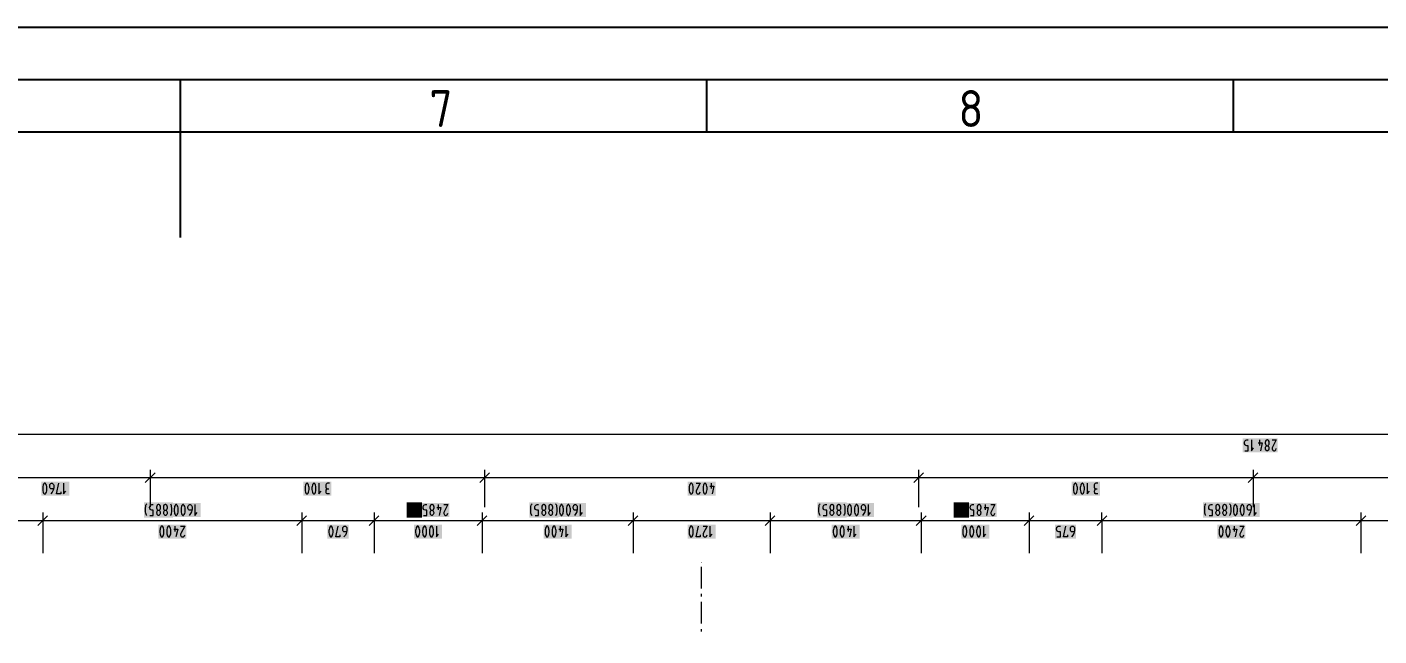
# Model space of a CAD drawing. Header units: millimetres. Extents: x 0 to 594, y 0 to 420.
# Drawn here: x 282.5 to 410.9, y 362.1 to 420 of the extents above; entities that cross this region are included whole.
import ezdxf

# ---------------------------------------------------------------- set-up
doc = ezdxf.new("R2010")
doc.units = ezdxf.units.MM
doc.header["$LTSCALE"] = 8
for name, color, linetype in [('035', 5, 'Continuous'), ('07', 7, 'Continuous'), ('PDF_Koty delkove', 7, 'Continuous'), ('PDF_Osy hlavni', 7, 'Continuous')]:
    doc.layers.add(name, color=color, linetype=linetype)
doc.styles.add('ISO Proportional', font='isocp.shx')

# ---------------------------------------------------------------- blocks, each defined once
blk = doc.blocks.new('IEC_border_a2')
at = {"layer": '035'}
for p, q in [((297, 415), (297, 410)), ((347, 415), (347, 410)), ((397, 415), (397, 410)), ((584, 410), (10, 410))]:
    blk.add_line(p, q, dxfattribs=at)
blk.add_lwpolyline([(0, 420), (594, 420), (594, 0), (0, 0)], close=True, dxfattribs=at)
at = {"layer": '07'}
blk.add_line((297, 410), (297, 400), dxfattribs=at)
blk.add_lwpolyline([(5, 415), (589, 415), (589, 5), (5, 5)], close=True, dxfattribs=at)
at = {"layer": '035', "style": 'ISO Proportional'}
for s, p in [('7', (320.67, 410.5)), ('8', (370.92, 410.5))]:
    blk.add_text(s, height=3.5, dxfattribs=at).set_placement(p)

msp = doc.modelspace()

# ---------------------------------------------------------------- linework, layer by layer
at = {"layer": 'PDF_Koty delkove', "lineweight": 18}
for points in [[(545.22, 381.27), (253.96, 381.27), (253.31, 381.27), (248.45, 381.27)], [(398.11, 379.73), (398.44, 379.73), (398.44, 380.21), (398.3, 380.21), (398.21, 380.24), (398.15, 380.3), (398.1, 380.38), (398.08, 380.45), (398.08, 380.52), (398.1, 380.59), (398.13, 380.65), (398.17, 380.71), (398.22, 380.74), (398.3, 380.76), (398.44, 380.76)], [(398.74, 380.76), (398.74, 379.73), (398.96, 380)], [(399.4, 380.48), (399.78, 380.48), (399.62, 379.73)], [(399.51, 380.76), (399.51, 380.24)], [(400.37, 380.14), (400.4, 380.07), (400.41, 380), (400.41, 379.94), (400.4, 379.87), (400.37, 379.8), (400.32, 379.75), (400.27, 379.73), (400.22, 379.73), (400.18, 379.75), (400.12, 379.8), (400.1, 379.87), (400.08, 379.94), (400.08, 380), (400.1, 380.07), (400.12, 380.14), (400.17, 380.19), (400.19, 380.21)], [(400.3, 380.21), (400.33, 380.19), (400.37, 380.14)], [(400.71, 380.76), (401.1, 380.76), (400.74, 380.07), (400.71, 380), (400.71, 379.9), (400.74, 379.83), (400.78, 379.78), (400.82, 379.75), (400.88, 379.73), (400.93, 379.73), (400.99, 379.75), (401.03, 379.78), (401.07, 379.83), (401.1, 379.94)], [(294.61, 377.62), (293.69, 376.7)], [(294.15, 377.93), (294.15, 377.16), (294.15, 376.39)], [(326.38, 377.62), (325.46, 376.7)], [(325.92, 377.93), (325.92, 377.16), (325.92, 376.39)], [(367.59, 377.62), (366.67, 376.7)], [(367.13, 377.93), (367.13, 377.16), (367.13, 376.39)], [(399.36, 377.62), (398.44, 376.7)], [(398.9, 377.93), (398.9, 377.16), (398.9, 376.39)], [(561.62, 377.16), (545.22, 377.16), (507.66, 377.16), (504.72, 377.16), (482.49, 377.16), (433.7, 377.16), (398.9, 377.16), (367.13, 377.16), (325.92, 377.16), (294.15, 377.16), (276.11, 377.16), (253.96, 377.16), (248.45, 377.16)], [(283.95, 376.24), (283.95, 376.04), (283.96, 375.93), (283.99, 375.81), (284.03, 375.71), (284.09, 375.64), (284.12, 375.63), (284.17, 375.63), (284.2, 375.64), (284.25, 375.71), (284.29, 375.81), (284.32, 375.93), (284.33, 376.04), (284.33, 376.24), (284.32, 376.34), (284.29, 376.46), (284.25, 376.56), (284.2, 376.63), (284.17, 376.65), (284.12, 376.65), (284.09, 376.63), (284.03, 376.56), (283.99, 376.46), (283.96, 376.34)], [(283.96, 376.34), (283.95, 376.24)], [(284.96, 376.1), (284.77, 376.1), (284.72, 376.12), (284.68, 376.15), (284.65, 376.19), (284.62, 376.24), (284.61, 376.31), (284.61, 376.45), (284.62, 376.51), (284.65, 376.56), (284.68, 376.6), (284.72, 376.63), (284.77, 376.65), (284.83, 376.65), (284.88, 376.63), (284.92, 376.6), (284.95, 376.56), (284.98, 376.51), (284.99, 376.45), (284.99, 376.21), (284.94, 375.97), (284.85, 375.8), (284.72, 375.63)], [(285.65, 375.83), (285.65, 375.63), (285.26, 375.63), (285.48, 376.65)], [(285.92, 376.65), (285.92, 375.63), (286.14, 375.9)], [(294.15, 377.16), (294.15, 376.8), (294.15, 374.37)], [(310.17, 376.65), (310.17, 375.63), (310.39, 375.9)], [(311.18, 376.65), (310.99, 376.65), (310.93, 376.62), (310.87, 376.56), (310.84, 376.48), (310.83, 376.41), (310.83, 376.34), (310.84, 376.26), (310.87, 376.19), (310.93, 376.14), (311.02, 376.1)], [(325.92, 377.16), (325.92, 376.8), (325.92, 374.37)], [(346, 376.65), (346.39, 376.65), (346.03, 375.97), (346, 375.9), (346, 375.8), (346.03, 375.73), (346.07, 375.68), (346.11, 375.64), (346.17, 375.63), (346.22, 375.63), (346.28, 375.64), (346.32, 375.68), (346.36, 375.73), (346.39, 375.83)], [(347.32, 376.38), (347.7, 376.38), (347.54, 375.63)], [(347.43, 376.65), (347.43, 376.14)], [(367.13, 377.16), (367.13, 376.8), (367.13, 374.37)], [(382.08, 375.64), (382.14, 375.71), (382.18, 375.81), (382.21, 375.93), (382.22, 376.04), (382.22, 376.24), (382.21, 376.34), (382.18, 376.46), (382.14, 376.56), (382.08, 376.63), (382.06, 376.65), (382, 376.65), (381.97, 376.63), (381.92, 376.56), (381.88, 376.46), (381.85, 376.34), (381.84, 376.24)], [(381.84, 376.24), (381.84, 376.04), (381.85, 375.93), (381.88, 375.81), (381.92, 375.71), (381.97, 375.64), (382, 375.63), (382.06, 375.63), (382.08, 375.64)], [(383.15, 376.65), (383.15, 375.63), (383.37, 375.9)], [(384.16, 376.65), (383.97, 376.65), (383.9, 376.62), (383.85, 376.56), (383.82, 376.48), (383.81, 376.41), (383.81, 376.34), (383.82, 376.26), (383.85, 376.19), (383.9, 376.14), (384, 376.1)], [(398.9, 377.16), (398.9, 376.8), (398.9, 374.37)], [(311.18, 375.63), (311.02, 375.63), (310.97, 375.64), (310.91, 375.68), (310.88, 375.73), (310.86, 375.83), (310.86, 375.9), (310.88, 376), (310.94, 376.07), (311.02, 376.1), (311.13, 376.1)], [(383.86, 375.73), (383.84, 375.83), (383.84, 375.9), (383.86, 376), (383.92, 376.07), (384, 376.1), (384.11, 376.1)], [(384.16, 375.63), (384, 375.63), (383.94, 375.64), (383.89, 375.68), (383.86, 375.73)], [(283.95, 373.85), (283.95, 373.08), (283.95, 372.31)], [(293.83, 373.59), (293.8, 373.62), (293.76, 373.69), (293.73, 373.8), (293.72, 373.93), (293.72, 374.27), (293.73, 374.44), (293.74, 374.55), (293.77, 374.62), (293.83, 374.68)], [(294.13, 373.59), (294.45, 373.59), (294.45, 374.07), (294.32, 374.07), (294.22, 374.1), (294.17, 374.15), (294.11, 374.24), (294.1, 374.31), (294.1, 374.38), (294.11, 374.44), (294.14, 374.51), (294.18, 374.56), (294.23, 374.6), (294.32, 374.62), (294.45, 374.62)], [(294.82, 373.66), (294.8, 373.73), (294.78, 373.8), (294.78, 373.86), (294.8, 373.93), (294.82, 374), (294.86, 374.05), (294.89, 374.07)], [(295, 374.07), (295.03, 374.05), (295.07, 374), (295.1, 373.93), (295.11, 373.86), (295.11, 373.8), (295.1, 373.73), (295.07, 373.66), (295.01, 373.61), (294.97, 373.59), (294.92, 373.59), (294.88, 373.61), (294.82, 373.66)], [(295.68, 374.05), (295.72, 374), (295.75, 373.93), (295.77, 373.86), (295.77, 373.8), (295.75, 373.73), (295.72, 373.66), (295.67, 373.61), (295.63, 373.59), (295.57, 373.59), (295.53, 373.61), (295.48, 373.66), (295.45, 373.73), (295.44, 373.8), (295.44, 373.86), (295.45, 373.93), (295.48, 374), (295.52, 374.05), (295.55, 374.07)], [(295.66, 374.07), (295.68, 374.05)], [(296.07, 374.68), (296.12, 374.62), (296.15, 374.55), (296.16, 374.44), (296.18, 374.27), (296.18, 373.93), (296.16, 373.8), (296.13, 373.69), (296.09, 373.62), (296.07, 373.59)], [(296.51, 373.68), (296.57, 373.61), (296.6, 373.59), (296.65, 373.59), (296.68, 373.61), (296.73, 373.68), (296.77, 373.78), (296.8, 373.9), (296.81, 374), (296.81, 374.2), (296.8, 374.31), (296.77, 374.43), (296.73, 374.53), (296.68, 374.6), (296.65, 374.62), (296.6, 374.62), (296.57, 374.6), (296.51, 374.53), (296.47, 374.43), (296.45, 374.31), (296.43, 374.2)], [(296.43, 374.2), (296.43, 374), (296.45, 373.9), (296.47, 373.78), (296.51, 373.68)], [(298.1, 374.07), (297.91, 374.07), (297.85, 374.09), (297.81, 374.12), (297.78, 374.15), (297.76, 374.2), (297.74, 374.27), (297.74, 374.41), (297.76, 374.48), (297.78, 374.53), (297.81, 374.56), (297.85, 374.6), (297.91, 374.62), (297.96, 374.62), (298.02, 374.6), (298.06, 374.56), (298.09, 374.53), (298.11, 374.48), (298.13, 374.41), (298.13, 374.17), (298.07, 373.93), (297.99, 373.76), (297.85, 373.59)], [(298.4, 374.62), (298.4, 373.59), (298.62, 373.86)], [(308.55, 373.85), (308.55, 373.08), (308.55, 372.31)], [(315.42, 373.85), (315.42, 373.08), (315.42, 372.31)], [(318.77, 373.59), (318.75, 373.62), (318.7, 373.69), (318.68, 373.8), (318.66, 373.93), (318.66, 374.27), (318.68, 374.44), (318.69, 374.55), (318.72, 374.62), (318.77, 374.68)], [(319.7, 374.68), (319.76, 374.62), (319.78, 374.55), (319.8, 374.44), (319.81, 374.27), (319.81, 373.93), (319.8, 373.8), (319.77, 373.69)], [(319.77, 373.69), (319.73, 373.62), (319.7, 373.59)], [(320.1, 373.59), (320.42, 373.59), (320.42, 374.07), (320.29, 374.07), (320.19, 374.1), (320.14, 374.15), (320.08, 374.24), (320.07, 374.31), (320.07, 374.38), (320.08, 374.44), (320.11, 374.51), (320.15, 374.56), (320.2, 374.6), (320.29, 374.62), (320.42, 374.62)], [(321.11, 374.31), (321.11, 374.38), (321.09, 374.46), (321.05, 374.55), (321, 374.6), (320.94, 374.62), (320.89, 374.62), (320.83, 374.6), (320.78, 374.55), (320.74, 374.46), (320.72, 374.38)], [(320.72, 374.38), (320.72, 374.31), (320.74, 374.22), (320.78, 374.14), (320.83, 374.09), (320.86, 374.07), (320.97, 374.07), (321, 374.09), (321.05, 374.14), (321.09, 374.22), (321.11, 374.31)], [(320.97, 374.07), (321, 374.05), (321.04, 374), (321.07, 373.93), (321.08, 373.86), (321.08, 373.8), (321.07, 373.73), (321.04, 373.66), (320.98, 373.61), (320.94, 373.59), (320.89, 373.59), (320.85, 373.61), (320.79, 373.66), (320.77, 373.73), (320.75, 373.8), (320.75, 373.86), (320.77, 373.93), (320.79, 374), (320.83, 374.05), (320.86, 374.07)], [(321.38, 374.34), (321.76, 374.34), (321.6, 373.59)], [(321.49, 374.62), (321.49, 374.1)], [(322.04, 374.62), (322.42, 374.62), (322.06, 373.93), (322.04, 373.86), (322.04, 373.76), (322.06, 373.69), (322.1, 373.64), (322.15, 373.61), (322.2, 373.59), (322.25, 373.59), (322.31, 373.61), (322.35, 373.64), (322.39, 373.69), (322.42, 373.8)], [(325.67, 373.85), (325.67, 373.08), (325.67, 372.31)], [(330.42, 373.59), (330.39, 373.62), (330.35, 373.69), (330.32, 373.8), (330.31, 373.93), (330.31, 374.27), (330.32, 374.44), (330.33, 374.55), (330.36, 374.62), (330.42, 374.68)], [(330.72, 373.59), (331.05, 373.59), (331.05, 374.07), (330.91, 374.07), (330.81, 374.1), (330.76, 374.15), (330.7, 374.24), (330.69, 374.31), (330.69, 374.38), (330.7, 374.44), (330.73, 374.51), (330.77, 374.56), (330.83, 374.6), (330.91, 374.62), (331.05, 374.62)], [(331.72, 374.46), (331.67, 374.55), (331.62, 374.6), (331.56, 374.62), (331.51, 374.62), (331.46, 374.6), (331.4, 374.55), (331.36, 374.46), (331.35, 374.38)], [(331.35, 374.38), (331.35, 374.31), (331.36, 374.22), (331.4, 374.14), (331.46, 374.09), (331.48, 374.07), (331.59, 374.07), (331.62, 374.09), (331.67, 374.14), (331.72, 374.22), (331.73, 374.31), (331.73, 374.38), (331.72, 374.46)], [(331.59, 374.07), (331.62, 374.05), (331.66, 374), (331.69, 373.93), (331.7, 373.86), (331.7, 373.8), (331.69, 373.73), (331.66, 373.66), (331.61, 373.61), (331.56, 373.59), (331.51, 373.59), (331.47, 373.61), (331.41, 373.66), (331.39, 373.73), (331.37, 373.8), (331.37, 373.86), (331.39, 373.93), (331.41, 374), (331.46, 374.05), (331.48, 374.07)], [(332, 374.31), (332.02, 374.22), (332.06, 374.14), (332.11, 374.09), (332.14, 374.07), (332.25, 374.07), (332.28, 374.09), (332.33, 374.14), (332.37, 374.22), (332.39, 374.31), (332.39, 374.38), (332.37, 374.46), (332.33, 374.55), (332.28, 374.6), (332.22, 374.62), (332.17, 374.62), (332.11, 374.6), (332.06, 374.55), (332.02, 374.46), (332, 374.38)], [(332, 374.38), (332, 374.31)], [(332.25, 374.07), (332.28, 374.05), (332.32, 374), (332.34, 373.93), (332.36, 373.86), (332.36, 373.8), (332.34, 373.73), (332.32, 373.66), (332.26, 373.61), (332.22, 373.59), (332.17, 373.59), (332.13, 373.61), (332.07, 373.66), (332.04, 373.73), (332.03, 373.8), (332.03, 373.86), (332.04, 373.93), (332.07, 374), (332.11, 374.05), (332.14, 374.07)], [(332.66, 374.68), (332.71, 374.62), (332.74, 374.55), (332.75, 374.44), (332.77, 374.27), (332.77, 373.93), (332.75, 373.8), (332.73, 373.69), (332.69, 373.62), (332.66, 373.59)], [(333.93, 373.61), (333.98, 373.68), (334.02, 373.78), (334.05, 373.9), (334.06, 374), (334.06, 374.2), (334.05, 374.31), (334.02, 374.43), (333.98, 374.53), (333.93, 374.6), (333.9, 374.62), (333.84, 374.62), (333.82, 374.6), (333.76, 374.53), (333.72, 374.43), (333.69, 374.31), (333.68, 374.2)], [(333.68, 374.2), (333.68, 374), (333.69, 373.9), (333.72, 373.78), (333.76, 373.68), (333.82, 373.61), (333.84, 373.59), (333.9, 373.59), (333.93, 373.61)], [(334.69, 374.07), (334.5, 374.07), (334.44, 374.09), (334.4, 374.12), (334.38, 374.15), (334.35, 374.2), (334.34, 374.27), (334.34, 374.41), (334.35, 374.48), (334.38, 374.53), (334.4, 374.56), (334.44, 374.6), (334.5, 374.62), (334.55, 374.62), (334.61, 374.6), (334.65, 374.56), (334.68, 374.53), (334.7, 374.48), (334.72, 374.41), (334.72, 374.17), (334.66, 373.93), (334.58, 373.76), (334.44, 373.59)], [(334.99, 374.62), (334.99, 373.59), (335.21, 373.86)], [(340.02, 373.85), (340.02, 373.08), (340.02, 372.31)], [(353.03, 373.85), (353.03, 373.08), (353.03, 372.31)], [(357.78, 373.59), (357.76, 373.62), (357.72, 373.69), (357.69, 373.8), (357.67, 373.93), (357.67, 374.27), (357.69, 374.44), (357.7, 374.55), (357.73, 374.62), (357.78, 374.68)], [(358.08, 373.59), (358.41, 373.59), (358.41, 374.07), (358.28, 374.07), (358.18, 374.1), (358.13, 374.15), (358.07, 374.24), (358.06, 374.31), (358.06, 374.38), (358.07, 374.44), (358.1, 374.51), (358.14, 374.56), (358.19, 374.6), (358.28, 374.62), (358.41, 374.62)], [(358.96, 374.07), (358.99, 374.05), (359.03, 374), (359.05, 373.93), (359.07, 373.86), (359.07, 373.8), (359.05, 373.73), (359.03, 373.66), (358.97, 373.61), (358.93, 373.59), (358.88, 373.59), (358.84, 373.61), (358.78, 373.66), (358.75, 373.73), (358.74, 373.8), (358.74, 373.86), (358.75, 373.93), (358.78, 374), (358.82, 374.05), (358.85, 374.07)], [(359.63, 373.61), (359.59, 373.59), (359.53, 373.59), (359.49, 373.61), (359.44, 373.66), (359.41, 373.73), (359.4, 373.8), (359.4, 373.86), (359.41, 373.93), (359.44, 374), (359.48, 374.05), (359.51, 374.07)], [(359.62, 374.07), (359.64, 374.05), (359.68, 374), (359.71, 373.93), (359.72, 373.86), (359.72, 373.8), (359.71, 373.73), (359.68, 373.66), (359.63, 373.61)], [(360.03, 374.68), (360.08, 374.62), (360.11, 374.55), (360.12, 374.44), (360.14, 374.27), (360.14, 373.93), (360.12, 373.8), (360.09, 373.69), (360.05, 373.62), (360.03, 373.59)], [(360.76, 373.9), (360.77, 374), (360.77, 374.2), (360.76, 374.31), (360.73, 374.43), (360.69, 374.53), (360.64, 374.6), (360.61, 374.62), (360.56, 374.62), (360.53, 374.6), (360.47, 374.53), (360.43, 374.43), (360.41, 374.31), (360.39, 374.2)], [(360.39, 374.2), (360.39, 374), (360.41, 373.9), (360.43, 373.78), (360.47, 373.68), (360.53, 373.61), (360.56, 373.59), (360.61, 373.59), (360.64, 373.61), (360.69, 373.68), (360.73, 373.78), (360.76, 373.9)], [(361.7, 374.41), (361.72, 374.48), (361.74, 374.53), (361.77, 374.56), (361.81, 374.6), (361.87, 374.62), (361.92, 374.62), (361.98, 374.6), (362.02, 374.56), (362.04, 374.53), (362.07, 374.48), (362.09, 374.41), (362.09, 374.17), (362.03, 373.93), (361.95, 373.76), (361.81, 373.59)], [(362.06, 374.07), (361.87, 374.07), (361.81, 374.09), (361.77, 374.12), (361.74, 374.15), (361.72, 374.2), (361.7, 374.27), (361.7, 374.41)], [(362.36, 374.62), (362.36, 373.59), (362.58, 373.86)], [(367.38, 373.85), (367.38, 373.08), (367.38, 372.31)], [(370.74, 373.59), (370.71, 373.62), (370.67, 373.69), (370.64, 373.8), (370.63, 373.93), (370.63, 374.27), (370.64, 374.44), (370.66, 374.55), (370.69, 374.62), (370.74, 374.68)], [(371.67, 374.68), (371.72, 374.62), (371.75, 374.55), (371.77, 374.44), (371.78, 374.27)], [(371.78, 374.27), (371.78, 373.93), (371.77, 373.8), (371.74, 373.69), (371.7, 373.62), (371.67, 373.59)], [(372.06, 373.59), (372.39, 373.59), (372.39, 374.07), (372.25, 374.07), (372.16, 374.1), (372.1, 374.15), (372.05, 374.24), (372.04, 374.31), (372.04, 374.38), (372.05, 374.44), (372.08, 374.51), (372.12, 374.56), (372.17, 374.6), (372.25, 374.62), (372.39, 374.62)], [(372.96, 374.09), (373.02, 374.14), (373.06, 374.22), (373.07, 374.31), (373.07, 374.38), (373.06, 374.46), (373.02, 374.55), (372.96, 374.6), (372.91, 374.62), (372.86, 374.62), (372.8, 374.6), (372.75, 374.55), (372.71, 374.46), (372.69, 374.38)], [(372.69, 374.38), (372.69, 374.31), (372.71, 374.22), (372.75, 374.14), (372.8, 374.09), (372.83, 374.07), (372.94, 374.07), (372.96, 374.09)], [(372.94, 374.07), (372.96, 374.05), (373.01, 374), (373.03, 373.93), (373.05, 373.86), (373.05, 373.8), (373.03, 373.73), (373.01, 373.66), (372.95, 373.61), (372.91, 373.59), (372.86, 373.59), (372.81, 373.61), (372.76, 373.66), (372.73, 373.73), (372.72, 373.8), (372.72, 373.86), (372.73, 373.93), (372.76, 374), (372.8, 374.05), (372.83, 374.07)], [(373.35, 374.34), (373.73, 374.34), (373.57, 373.59)], [(373.46, 374.62), (373.46, 374.1)], [(374, 374.62), (374.39, 374.62), (374.03, 373.93), (374, 373.86), (374, 373.76), (374.03, 373.69), (374.07, 373.64), (374.11, 373.61), (374.17, 373.59), (374.22, 373.59), (374.28, 373.61), (374.32, 373.64), (374.36, 373.69), (374.39, 373.8)], [(377.63, 373.85), (377.63, 373.08), (377.63, 372.31)], [(384.55, 373.08), (384.55, 373.85)], [(394.43, 373.59), (394.4, 373.62), (394.36, 373.69), (394.33, 373.8), (394.32, 373.93), (394.32, 374.27), (394.33, 374.44), (394.35, 374.55), (394.37, 374.62), (394.43, 374.68)], [(394.73, 373.59), (395.06, 373.59), (395.06, 374.07), (394.92, 374.07), (394.82, 374.1), (394.77, 374.15), (394.71, 374.24), (394.7, 374.31), (394.7, 374.38), (394.71, 374.44)], [(394.71, 374.44), (394.74, 374.51), (394.78, 374.56), (394.84, 374.6), (394.92, 374.62), (395.06, 374.62)], [(395.6, 374.07), (395.63, 374.05), (395.67, 374), (395.7, 373.93), (395.71, 373.86), (395.71, 373.8), (395.7, 373.73), (395.67, 373.66), (395.62, 373.61), (395.58, 373.59), (395.52, 373.59), (395.48, 373.61), (395.43, 373.66), (395.4, 373.73), (395.38, 373.8), (395.38, 373.86), (395.4, 373.93), (395.43, 374), (395.47, 374.05), (395.49, 374.07)], [(396.26, 374.07), (396.29, 374.05), (396.33, 374), (396.35, 373.93), (396.37, 373.86), (396.37, 373.8), (396.35, 373.73), (396.33, 373.66), (396.27, 373.61), (396.23, 373.59), (396.18, 373.59), (396.14, 373.61), (396.08, 373.66), (396.05, 373.73), (396.04, 373.8), (396.04, 373.86), (396.05, 373.93), (396.08, 374)], [(396.08, 374), (396.12, 374.05), (396.15, 374.07)], [(396.67, 374.68), (396.72, 374.62), (396.75, 374.55), (396.76, 374.44), (396.78, 374.27), (396.78, 373.93), (396.76, 373.8), (396.74, 373.69), (396.7, 373.62), (396.67, 373.59)], [(397.03, 374.2), (397.03, 374), (397.05, 373.9), (397.08, 373.78), (397.12, 373.68), (397.17, 373.61), (397.2, 373.59), (397.25, 373.59), (397.28, 373.61), (397.33, 373.68), (397.38, 373.78), (397.4, 373.9), (397.42, 374), (397.42, 374.2), (397.4, 374.31), (397.38, 374.43), (397.33, 374.53), (397.28, 374.6), (397.25, 374.62), (397.2, 374.62), (397.17, 374.6)], [(397.17, 374.6), (397.12, 374.53), (397.08, 374.43), (397.05, 374.31), (397.03, 374.2)], [(398.7, 374.07), (398.51, 374.07), (398.46, 374.09), (398.41, 374.12), (398.39, 374.15), (398.36, 374.2), (398.35, 374.27), (398.35, 374.41), (398.36, 374.48), (398.39, 374.53), (398.41, 374.56), (398.46, 374.6), (398.51, 374.62), (398.56, 374.62), (398.62, 374.6), (398.66, 374.56), (398.69, 374.53)], [(398.69, 374.53), (398.72, 374.48), (398.73, 374.41), (398.73, 374.17), (398.67, 373.93), (398.59, 373.76), (398.46, 373.59)], [(399, 374.62), (399, 373.59), (399.22, 373.86)], [(409.15, 373.85), (409.15, 373.08), (409.15, 372.31)], [(419.35, 373.08), (409.15, 373.08), (384.55, 373.08), (377.63, 373.08), (367.38, 373.08), (353.03, 373.08), (340.02, 373.08), (325.67, 373.08), (315.42, 373.08), (308.55, 373.08), (283.95, 373.08), (273.96, 373.08), (255.51, 373.08), (253.96, 373.08), (248.45, 373.08)], [(284.41, 373.54), (283.49, 372.62)], [(283.95, 373.08), (283.95, 372.72), (283.95, 370)], [(296.5, 372.57), (296.5, 372.05)], [(297.04, 372.57), (297.43, 372.57), (297.07, 371.88), (297.04, 371.81), (297.04, 371.71), (297.07, 371.64), (297.11, 371.59), (297.15, 371.56), (297.21, 371.54), (297.26, 371.54), (297.32, 371.56), (297.36, 371.59), (297.4, 371.64), (297.43, 371.75)], [(309.01, 373.54), (308.09, 372.62)], [(308.55, 373.08), (308.55, 372.72), (308.55, 370)], [(312.17, 371.75), (312.17, 371.54), (311.79, 371.54), (312.01, 372.57)], [(312.8, 372.02), (312.61, 372.02), (312.56, 372.04), (312.52, 372.07), (312.49, 372.1), (312.46, 372.16), (312.45, 372.22), (312.45, 372.36), (312.46, 372.43), (312.49, 372.48), (312.52, 372.51), (312.56, 372.55), (312.61, 372.57), (312.67, 372.57), (312.72, 372.55), (312.76, 372.51)], [(312.76, 372.51), (312.79, 372.48), (312.82, 372.43), (312.83, 372.36), (312.83, 372.12), (312.78, 371.88), (312.69, 371.71), (312.56, 371.54)], [(315.88, 373.54), (314.96, 372.62)], [(315.42, 373.08), (315.42, 372.72), (315.42, 370)], [(321.34, 372.57), (321.34, 371.54), (321.55, 371.81)], [(326.13, 373.54), (325.21, 372.62)], [(325.67, 373.08), (325.67, 372.72), (325.67, 370)], [(331.83, 371.54), (331.88, 371.54), (331.91, 371.56), (331.96, 371.63), (332.01, 371.73), (332.03, 371.85), (332.05, 371.95), (332.05, 372.16), (332.03, 372.26), (332.01, 372.38), (331.96, 372.48), (331.91, 372.55), (331.88, 372.57), (331.83, 372.57), (331.8, 372.55), (331.75, 372.48), (331.71, 372.38), (331.68, 372.26), (331.66, 372.16)], [(333.09, 372.57), (333.09, 372.05)], [(333.64, 372.57), (333.64, 371.54), (333.85, 371.81)], [(340.48, 373.54), (339.56, 372.62)], [(340.02, 373.08), (340.02, 372.72), (340.02, 370)], [(345.65, 371.63), (345.69, 371.73), (345.72, 371.85), (345.73, 371.95), (345.73, 372.16), (345.72, 372.26), (345.69, 372.38), (345.65, 372.48), (345.59, 372.55), (345.57, 372.57), (345.51, 372.57), (345.48, 372.55), (345.43, 372.48), (345.39, 372.38), (345.36, 372.26), (345.35, 372.16)], [(346.39, 371.75), (346.39, 371.54), (346, 371.54), (346.22, 372.57)], [(346.66, 372.57), (347.05, 372.57), (346.69, 371.88), (346.66, 371.81), (346.66, 371.71), (346.69, 371.64), (346.73, 371.59), (346.77, 371.56), (346.83, 371.54), (346.88, 371.54), (346.94, 371.56), (346.98, 371.59), (347.02, 371.64), (347.05, 371.75)], [(347.32, 372.57), (347.32, 371.54), (347.54, 371.81)], [(353.49, 373.54), (352.57, 372.62)], [(353.03, 373.08), (353.03, 372.72), (353.03, 370)], [(359.91, 371.54), (359.93, 371.56), (359.99, 371.63), (360.03, 371.73), (360.06, 371.85), (360.07, 371.95), (360.07, 372.16), (360.06, 372.26), (360.03, 372.38), (359.99, 372.48), (359.93, 372.55), (359.91, 372.57), (359.85, 372.57), (359.82, 372.55), (359.77, 372.48), (359.73, 372.38), (359.7, 372.26), (359.69, 372.16)], [(360.45, 372.57), (360.45, 372.05)], [(361, 372.57), (361, 371.54), (361.22, 371.81)], [(367.84, 373.54), (366.92, 372.62)], [(367.38, 373.08), (367.38, 372.72), (367.38, 370)], [(371.99, 372.16), (371.99, 371.95), (372, 371.85), (372.03, 371.73), (372.07, 371.63), (372.12, 371.56), (372.15, 371.54), (372.21, 371.54), (372.23, 371.56), (372.29, 371.63), (372.33, 371.73), (372.36, 371.85), (372.37, 371.95), (372.37, 372.16), (372.36, 372.26), (372.33, 372.38), (372.29, 372.48), (372.23, 372.55), (372.21, 372.57), (372.15, 372.57), (372.12, 372.55), (372.07, 372.48)], [(372.07, 372.48), (372.03, 372.38), (372, 372.26), (371.99, 372.16)], [(373.3, 372.57), (373.3, 371.54), (373.52, 371.81)], [(378.09, 373.54), (377.17, 372.62)], [(377.63, 373.08), (377.63, 372.72), (377.63, 370)], [(380.27, 371.54), (380.6, 371.54), (380.6, 372.02), (380.46, 372.02), (380.37, 372.05), (380.31, 372.1), (380.26, 372.19), (380.24, 372.26), (380.24, 372.33), (380.26, 372.39), (380.28, 372.46), (380.33, 372.51), (380.38, 372.55), (380.46, 372.57), (380.6, 372.57)], [(381.28, 371.75), (381.28, 371.54), (380.9, 371.54), (381.12, 372.57)], [(381.91, 372.02), (381.72, 372.02), (381.67, 372.04), (381.63, 372.07), (381.6, 372.1), (381.57, 372.16), (381.56, 372.22), (381.56, 372.36), (381.57, 372.43), (381.6, 372.48), (381.63, 372.51), (381.67, 372.55), (381.72, 372.57), (381.78, 372.57), (381.83, 372.55), (381.87, 372.51), (381.9, 372.48), (381.93, 372.43), (381.94, 372.36), (381.94, 372.12), (381.89, 371.88), (381.8, 371.71), (381.67, 371.54)], [(385.01, 373.54), (384.09, 372.62)], [(384.55, 373.08), (384.55, 372.31)], [(384.55, 373.08), (384.55, 372.72), (384.55, 370)], [(396.33, 372.16), (396.33, 371.95), (396.35, 371.85), (396.37, 371.73), (396.41, 371.63), (396.47, 371.56), (396.5, 371.54), (396.55, 371.54), (396.58, 371.56), (396.63, 371.63), (396.67, 371.73), (396.7, 371.85), (396.72, 371.95), (396.72, 372.16), (396.7, 372.26), (396.67, 372.38), (396.63, 372.48), (396.58, 372.55), (396.55, 372.57), (396.5, 372.57), (396.47, 372.55), (396.41, 372.48), (396.37, 372.38), (396.35, 372.26), (396.33, 372.16)], [(397.1, 372.57), (397.1, 372.05)], [(397.65, 372.57), (398.03, 372.57), (397.67, 371.88), (397.65, 371.81), (397.65, 371.71), (397.67, 371.64), (397.71, 371.59), (397.75, 371.56), (397.81, 371.54), (397.86, 371.54), (397.92, 371.56), (397.96, 371.59), (398, 371.64), (398.03, 371.75)], [(409.61, 373.54), (408.69, 372.62)], [(409.15, 373.08), (409.15, 372.72), (409.15, 370)], [(296.39, 372.29), (296.77, 372.29), (296.6, 371.54)], [(331.66, 372.16), (331.66, 371.95), (331.68, 371.85), (331.71, 371.73), (331.75, 371.63), (331.8, 371.56), (331.83, 371.54)], [(332.98, 372.29), (333.36, 372.29), (333.2, 371.54)], [(345.35, 372.16), (345.35, 371.95), (345.36, 371.85), (345.39, 371.73), (345.43, 371.63), (345.48, 371.56), (345.51, 371.54), (345.57, 371.54), (345.59, 371.56), (345.65, 371.63)], [(359.69, 372.16), (359.69, 371.95), (359.7, 371.85), (359.73, 371.73), (359.77, 371.63), (359.82, 371.56), (359.85, 371.54), (359.91, 371.54)], [(360.35, 372.29), (360.73, 372.29), (360.56, 371.54)], [(396.99, 372.29), (397.37, 372.29), (397.21, 371.54)]]:
    msp.add_lwpolyline(points, dxfattribs=at)
for points in [[(400.06, 380.52), (400.06, 380.45), (400.07, 380.36), (400.11, 380.28), (400.17, 380.23), (400.19, 380.21), (400.3, 380.21), (400.33, 380.23), (400.38, 380.28), (400.43, 380.36), (400.44, 380.45), (400.44, 380.52), (400.43, 380.6), (400.38, 380.69), (400.33, 380.74), (400.27, 380.76), (400.22, 380.76), (400.17, 380.74), (400.11, 380.69), (400.07, 380.6)], [(308.86, 376.24), (308.86, 376.04), (308.87, 375.93), (308.9, 375.81), (308.94, 375.71), (308.99, 375.64), (309.02, 375.63), (309.08, 375.63), (309.1, 375.64), (309.16, 375.71), (309.2, 375.81), (309.23, 375.93), (309.24, 376.04), (309.24, 376.24), (309.23, 376.34), (309.2, 376.46), (309.16, 376.56), (309.1, 376.63), (309.08, 376.65), (309.02, 376.65), (308.99, 376.63), (308.94, 376.56), (308.9, 376.46), (308.87, 376.34)], [(309.52, 376.24), (309.52, 376.04), (309.53, 375.93), (309.56, 375.81), (309.6, 375.71), (309.65, 375.64), (309.68, 375.63), (309.73, 375.63), (309.76, 375.64), (309.82, 375.71), (309.86, 375.81), (309.88, 375.93), (309.9, 376.04), (309.9, 376.24), (309.88, 376.34), (309.86, 376.46), (309.82, 376.56), (309.76, 376.63), (309.73, 376.65), (309.68, 376.65), (309.65, 376.63), (309.6, 376.56), (309.56, 376.46), (309.53, 376.34)], [(345.35, 376.24), (345.35, 376.04), (345.36, 375.93), (345.39, 375.81), (345.43, 375.71), (345.48, 375.64), (345.51, 375.63), (345.57, 375.63), (345.59, 375.64), (345.65, 375.71), (345.69, 375.81), (345.72, 375.93), (345.73, 376.04), (345.73, 376.24), (345.72, 376.34), (345.69, 376.46), (345.65, 376.56), (345.59, 376.63), (345.57, 376.65), (345.51, 376.65), (345.48, 376.63), (345.43, 376.56), (345.39, 376.46), (345.36, 376.34)], [(346.66, 376.24), (346.66, 376.04), (346.68, 375.93), (346.7, 375.81), (346.74, 375.71), (346.8, 375.64), (346.83, 375.63), (346.88, 375.63), (346.91, 375.64), (346.96, 375.71), (347, 375.81), (347.03, 375.93), (347.05, 376.04), (347.05, 376.24), (347.03, 376.34), (347, 376.46), (346.96, 376.56), (346.91, 376.63), (346.88, 376.65), (346.83, 376.65), (346.8, 376.63), (346.74, 376.56), (346.7, 376.46), (346.68, 376.34)], [(382.49, 376.24), (382.49, 376.04), (382.51, 375.93), (382.54, 375.81), (382.58, 375.71), (382.63, 375.64), (382.66, 375.63), (382.71, 375.63), (382.74, 375.64), (382.79, 375.71), (382.84, 375.81), (382.86, 375.93), (382.88, 376.04), (382.88, 376.24), (382.86, 376.34), (382.84, 376.46), (382.79, 376.56), (382.74, 376.63), (382.71, 376.65), (382.66, 376.65), (382.63, 376.63), (382.58, 376.56), (382.54, 376.46), (382.51, 376.34)], [(294.75, 374.38), (294.75, 374.31), (294.77, 374.22), (294.81, 374.14), (294.86, 374.09), (294.89, 374.07), (295, 374.07), (295.03, 374.09), (295.08, 374.14), (295.12, 374.22), (295.14, 374.31), (295.14, 374.38), (295.12, 374.46), (295.08, 374.55), (295.03, 374.6), (294.97, 374.62), (294.92, 374.62), (294.86, 374.6), (294.81, 374.55), (294.77, 374.46)], [(295.41, 374.38), (295.41, 374.31), (295.42, 374.22), (295.46, 374.14), (295.52, 374.09), (295.55, 374.07), (295.66, 374.07), (295.68, 374.09), (295.74, 374.14), (295.78, 374.22), (295.79, 374.31), (295.79, 374.38), (295.78, 374.46), (295.74, 374.55), (295.68, 374.6), (295.63, 374.62), (295.57, 374.62), (295.52, 374.6), (295.46, 374.55), (295.42, 374.46)], [(297.09, 374.2), (297.09, 374), (297.1, 373.9), (297.13, 373.78), (297.17, 373.68), (297.22, 373.61), (297.25, 373.59), (297.31, 373.59), (297.33, 373.61), (297.39, 373.68), (297.43, 373.78), (297.46, 373.9), (297.47, 374), (297.47, 374.2), (297.46, 374.31), (297.43, 374.43), (297.39, 374.53), (297.33, 374.6), (297.31, 374.62), (297.25, 374.62), (297.22, 374.6), (297.17, 374.53), (297.13, 374.43), (297.1, 374.31)], [(319.05, 374.2), (319.05, 374), (319.06, 373.9), (319.09, 373.78), (319.13, 373.68), (319.18, 373.61), (319.21, 373.59), (319.26, 373.59), (319.29, 373.61), (319.35, 373.68), (319.39, 373.78), (319.42, 373.9), (319.43, 374), (319.43, 374.2), (319.42, 374.31), (319.39, 374.43), (319.35, 374.53), (319.29, 374.6), (319.26, 374.62), (319.21, 374.62), (319.18, 374.6), (319.13, 374.53), (319.09, 374.43), (319.06, 374.31)], [(333.02, 374.2), (333.02, 374), (333.04, 373.9), (333.06, 373.78), (333.11, 373.68), (333.16, 373.61), (333.19, 373.59), (333.24, 373.59), (333.27, 373.61), (333.32, 373.68), (333.37, 373.78), (333.39, 373.9), (333.41, 374), (333.41, 374.2), (333.39, 374.31), (333.37, 374.43), (333.32, 374.53), (333.27, 374.6), (333.24, 374.62), (333.19, 374.62), (333.16, 374.6), (333.11, 374.53), (333.06, 374.43), (333.04, 374.31)], [(358.71, 374.38), (358.71, 374.31), (358.73, 374.22), (358.77, 374.14), (358.82, 374.09), (358.85, 374.07), (358.96, 374.07), (358.99, 374.09), (359.04, 374.14), (359.08, 374.22), (359.1, 374.31), (359.1, 374.38), (359.08, 374.46), (359.04, 374.55), (358.99, 374.6), (358.93, 374.62), (358.88, 374.62), (358.82, 374.6), (358.77, 374.55), (358.73, 374.46)], [(359.37, 374.38), (359.37, 374.31), (359.38, 374.22), (359.42, 374.14), (359.48, 374.09), (359.51, 374.07), (359.62, 374.07), (359.64, 374.09), (359.7, 374.14), (359.74, 374.22), (359.75, 374.31), (359.75, 374.38), (359.74, 374.46), (359.7, 374.55), (359.64, 374.6), (359.59, 374.62), (359.53, 374.62), (359.48, 374.6), (359.42, 374.55), (359.38, 374.46)], [(361.05, 374.2), (361.05, 374), (361.06, 373.9), (361.09, 373.78), (361.13, 373.68), (361.18, 373.61), (361.21, 373.59), (361.27, 373.59), (361.29, 373.61), (361.35, 373.68), (361.39, 373.78), (361.42, 373.9), (361.43, 374), (361.43, 374.2), (361.42, 374.31), (361.39, 374.43), (361.35, 374.53), (361.29, 374.6), (361.27, 374.62), (361.21, 374.62), (361.18, 374.6), (361.13, 374.53), (361.09, 374.43), (361.06, 374.31)], [(371.01, 374.2), (371.01, 374), (371.03, 373.9), (371.05, 373.78), (371.1, 373.68), (371.15, 373.61), (371.18, 373.59), (371.23, 373.59), (371.26, 373.61), (371.31, 373.68), (371.35, 373.78), (371.38, 373.9), (371.4, 374), (371.4, 374.2), (371.38, 374.31), (371.35, 374.43), (371.31, 374.53), (371.26, 374.6), (371.23, 374.62), (371.18, 374.62), (371.15, 374.6), (371.1, 374.53), (371.05, 374.43), (371.03, 374.31)], [(395.36, 374.38), (395.36, 374.31), (395.37, 374.22), (395.41, 374.14), (395.47, 374.09), (395.49, 374.07), (395.6, 374.07), (395.63, 374.09), (395.69, 374.14), (395.73, 374.22), (395.74, 374.31), (395.74, 374.38), (395.73, 374.46), (395.69, 374.55), (395.63, 374.6), (395.58, 374.62), (395.52, 374.62), (395.47, 374.6), (395.41, 374.55), (395.37, 374.46)], [(396.01, 374.38), (396.01, 374.31), (396.03, 374.22), (396.07, 374.14), (396.12, 374.09), (396.15, 374.07), (396.26, 374.07), (396.29, 374.09), (396.34, 374.14), (396.38, 374.22), (396.4, 374.31), (396.4, 374.38), (396.38, 374.46), (396.34, 374.55), (396.29, 374.6), (396.23, 374.62), (396.18, 374.62), (396.12, 374.6), (396.07, 374.55), (396.03, 374.46)], [(397.69, 374.2), (397.69, 374), (397.7, 373.9), (397.73, 373.78), (397.77, 373.68), (397.83, 373.61), (397.85, 373.59), (397.91, 373.59), (397.94, 373.61), (397.99, 373.68), (398.03, 373.78), (398.06, 373.9), (398.07, 374), (398.07, 374.2), (398.06, 374.31), (398.03, 374.43), (397.99, 374.53), (397.94, 374.6), (397.91, 374.62), (397.85, 374.62), (397.83, 374.6), (397.77, 374.53), (397.73, 374.43), (397.7, 374.31)], [(295.07, 372.16), (295.07, 371.95), (295.09, 371.85), (295.11, 371.73), (295.15, 371.63), (295.21, 371.56), (295.24, 371.54), (295.29, 371.54), (295.32, 371.56), (295.37, 371.63), (295.41, 371.73), (295.44, 371.85), (295.46, 371.95), (295.46, 372.16), (295.44, 372.26), (295.41, 372.38), (295.37, 372.48), (295.32, 372.55), (295.29, 372.57), (295.24, 372.57), (295.21, 372.55), (295.15, 372.48), (295.11, 372.38), (295.09, 372.26)], [(295.73, 372.16), (295.73, 371.95), (295.74, 371.85), (295.77, 371.73), (295.81, 371.63), (295.87, 371.56), (295.89, 371.54), (295.95, 371.54), (295.98, 371.56), (296.03, 371.63), (296.07, 371.73), (296.1, 371.85), (296.11, 371.95), (296.11, 372.16), (296.1, 372.26), (296.07, 372.38), (296.03, 372.48), (295.98, 372.55), (295.95, 372.57), (295.89, 372.57), (295.87, 372.55), (295.81, 372.48), (295.77, 372.38), (295.74, 372.26)], [(311.13, 372.16), (311.13, 371.95), (311.15, 371.85), (311.18, 371.73), (311.22, 371.63), (311.27, 371.56), (311.3, 371.54), (311.35, 371.54), (311.38, 371.56), (311.43, 371.63), (311.48, 371.73), (311.5, 371.85), (311.52, 371.95), (311.52, 372.16), (311.5, 372.26), (311.48, 372.38), (311.43, 372.48), (311.38, 372.55), (311.35, 372.57), (311.3, 372.57), (311.27, 372.55), (311.22, 372.48), (311.18, 372.38), (311.15, 372.26)], [(319.36, 372.16), (319.36, 371.95), (319.38, 371.85), (319.41, 371.73), (319.45, 371.63), (319.5, 371.56), (319.53, 371.54), (319.58, 371.54), (319.61, 371.56), (319.66, 371.63), (319.71, 371.73), (319.73, 371.85), (319.75, 371.95), (319.75, 372.16), (319.73, 372.26), (319.71, 372.38), (319.66, 372.48), (319.61, 372.55), (319.58, 372.57), (319.53, 372.57), (319.5, 372.55), (319.45, 372.48), (319.41, 372.38), (319.38, 372.26)], [(320.02, 372.16), (320.02, 371.95), (320.04, 371.85), (320.06, 371.73), (320.1, 371.63), (320.16, 371.56), (320.19, 371.54), (320.24, 371.54), (320.27, 371.56), (320.32, 371.63), (320.36, 371.73), (320.39, 371.85), (320.4, 371.95), (320.4, 372.16), (320.39, 372.26), (320.36, 372.38), (320.32, 372.48), (320.27, 372.55), (320.24, 372.57), (320.19, 372.57), (320.16, 372.55), (320.1, 372.48), (320.06, 372.38), (320.04, 372.26)], [(320.68, 372.16), (320.68, 371.95), (320.69, 371.85), (320.72, 371.73), (320.76, 371.63), (320.81, 371.56), (320.84, 371.54), (320.9, 371.54), (320.92, 371.56), (320.98, 371.63), (321.02, 371.73), (321.05, 371.85), (321.06, 371.95), (321.06, 372.16), (321.05, 372.26), (321.02, 372.38), (320.98, 372.48), (320.92, 372.55), (320.9, 372.57), (320.84, 372.57), (320.81, 372.55), (320.76, 372.48), (320.72, 372.38), (320.69, 372.26)], [(332.32, 372.16), (332.32, 371.95), (332.33, 371.85), (332.36, 371.73), (332.4, 371.63), (332.46, 371.56), (332.49, 371.54), (332.54, 371.54), (332.57, 371.56), (332.62, 371.63), (332.66, 371.73), (332.69, 371.85), (332.7, 371.95), (332.7, 372.16), (332.69, 372.26), (332.66, 372.38), (332.62, 372.48), (332.57, 372.55), (332.54, 372.57), (332.49, 372.57), (332.46, 372.55), (332.4, 372.48), (332.36, 372.38), (332.33, 372.26)], [(359.03, 372.16), (359.03, 371.95), (359.05, 371.85), (359.07, 371.73), (359.11, 371.63), (359.17, 371.56), (359.2, 371.54), (359.25, 371.54), (359.28, 371.56), (359.33, 371.63), (359.37, 371.73), (359.4, 371.85), (359.41, 371.95), (359.41, 372.16), (359.4, 372.26), (359.37, 372.38), (359.33, 372.48), (359.28, 372.55), (359.25, 372.57), (359.2, 372.57), (359.17, 372.55), (359.11, 372.48), (359.07, 372.38), (359.05, 372.26)], [(371.33, 372.16), (371.33, 371.95), (371.35, 371.85), (371.37, 371.73), (371.41, 371.63), (371.47, 371.56), (371.5, 371.54), (371.55, 371.54), (371.58, 371.56), (371.63, 371.63), (371.67, 371.73), (371.7, 371.85), (371.71, 371.95), (371.71, 372.16), (371.7, 372.26), (371.67, 372.38), (371.63, 372.48), (371.58, 372.55), (371.55, 372.57), (371.5, 372.57), (371.47, 372.55), (371.41, 372.48), (371.37, 372.38), (371.35, 372.26)], [(372.65, 372.16), (372.65, 371.95), (372.66, 371.85), (372.69, 371.73), (372.73, 371.63), (372.78, 371.56), (372.81, 371.54), (372.86, 371.54), (372.89, 371.56), (372.95, 371.63), (372.99, 371.73), (373.01, 371.85), (373.03, 371.95), (373.03, 372.16), (373.01, 372.26), (372.99, 372.38), (372.95, 372.48), (372.89, 372.55), (372.86, 372.57), (372.81, 372.57), (372.78, 372.55), (372.73, 372.48), (372.69, 372.38), (372.66, 372.26)], [(395.67, 372.16), (395.67, 371.95), (395.69, 371.85), (395.72, 371.73), (395.76, 371.63), (395.81, 371.56), (395.84, 371.54), (395.89, 371.54), (395.92, 371.56), (395.98, 371.63), (396.02, 371.73), (396.04, 371.85), (396.06, 371.95), (396.06, 372.16), (396.04, 372.26), (396.02, 372.38), (395.98, 372.48), (395.92, 372.55), (395.89, 372.57), (395.84, 372.57), (395.81, 372.55), (395.76, 372.48), (395.72, 372.38), (395.69, 372.26)]]:
    msp.add_lwpolyline(points, close=True, dxfattribs=at)
at = {"layer": 'PDF_Koty delkove', "color": 7, "lineweight": 18, "true_color": 0xffffff, "transparency": 33554559}
for points in [[(401.25, 380.91), (397.93, 380.91), (401.25, 379.58), (397.93, 379.58)], [(286.46, 376.8), (283.8, 376.8), (286.46, 375.47), (283.8, 375.47)], [(311.37, 376.8), (308.7, 376.8), (311.37, 375.47), (308.7, 375.47)], [(347.86, 376.8), (345.19, 376.8), (347.86, 375.47), (345.19, 375.47)], [(384.35, 376.8), (381.68, 376.8), (384.35, 375.47), (381.68, 375.47)], [(296.33, 374.84), (293.56, 374.84), (296.33, 373.37), (293.56, 373.37)], [(298.94, 374.77), (296.28, 374.77), (298.94, 373.44), (296.28, 373.44)], [(319.97, 374.84), (318.51, 374.84), (319.97, 373.37), (318.51, 373.37)], [(322.57, 374.77), (319.91, 374.77), (322.57, 373.44), (319.91, 373.44)], [(332.92, 374.84), (330.15, 374.84), (332.92, 373.37), (330.15, 373.37)], [(335.53, 374.77), (332.87, 374.77), (335.53, 373.44), (332.87, 373.44)], [(360.29, 374.84), (357.52, 374.84), (360.29, 373.37), (357.52, 373.37)], [(362.9, 374.77), (360.24, 374.77), (362.9, 373.44), (360.24, 373.44)], [(371.93, 374.84), (370.48, 374.84), (371.93, 373.37), (370.48, 373.37)], [(374.54, 374.77), (371.88, 374.77), (374.54, 373.44), (371.88, 373.44)], [(396.93, 374.84), (394.16, 374.84), (396.93, 373.37), (394.16, 373.37)], [(399.54, 374.77), (396.88, 374.77), (399.54, 373.44), (396.88, 373.44)], [(297.58, 372.72), (294.92, 372.72), (297.58, 371.39), (294.92, 371.39)], [(312.99, 372.72), (310.98, 372.72), (312.99, 371.39), (310.98, 371.39)], [(321.87, 372.72), (319.21, 372.72), (321.87, 371.39), (319.21, 371.39)], [(334.17, 372.72), (331.51, 372.72), (334.17, 371.39), (331.51, 371.39)], [(347.86, 372.72), (345.19, 372.72), (347.86, 371.39), (345.19, 371.39)], [(361.54, 372.72), (358.88, 372.72), (361.54, 371.39), (358.88, 371.39)], [(373.84, 372.72), (371.18, 372.72), (373.84, 371.39), (371.18, 371.39)], [(382.1, 372.72), (380.09, 372.72), (382.1, 371.39), (380.09, 371.39)], [(398.18, 372.72), (395.52, 372.72), (398.18, 371.39), (395.52, 371.39)]]:
    msp.add_solid(points, dxfattribs=at)
at = {"layer": 'PDF_Osy hlavni', "lineweight": 18}
for points in [[(346.53, 366.64), (346.53, 368.69)], [(346.53, 365.87), (346.53, 366.12)], [(346.53, 363.31), (346.53, 365.36)], [(346.53, 362.54), (346.53, 362.79)]]:
    msp.add_lwpolyline(points, dxfattribs=at)
at = {"layer": 'PDF_Osy hlavni', "lineweight": 18, "transparency": 33554559}
msp.add_solid([(346.53, 369.09), (346.48, 369.14), (346.57, 369.14), (346.53, 369.18)], dxfattribs=at)

# ---------------------------------------------------------------- block references
msp.add_blockref('IEC_border_a2', (0, 0))

doc.saveas('drawing.dxf')
